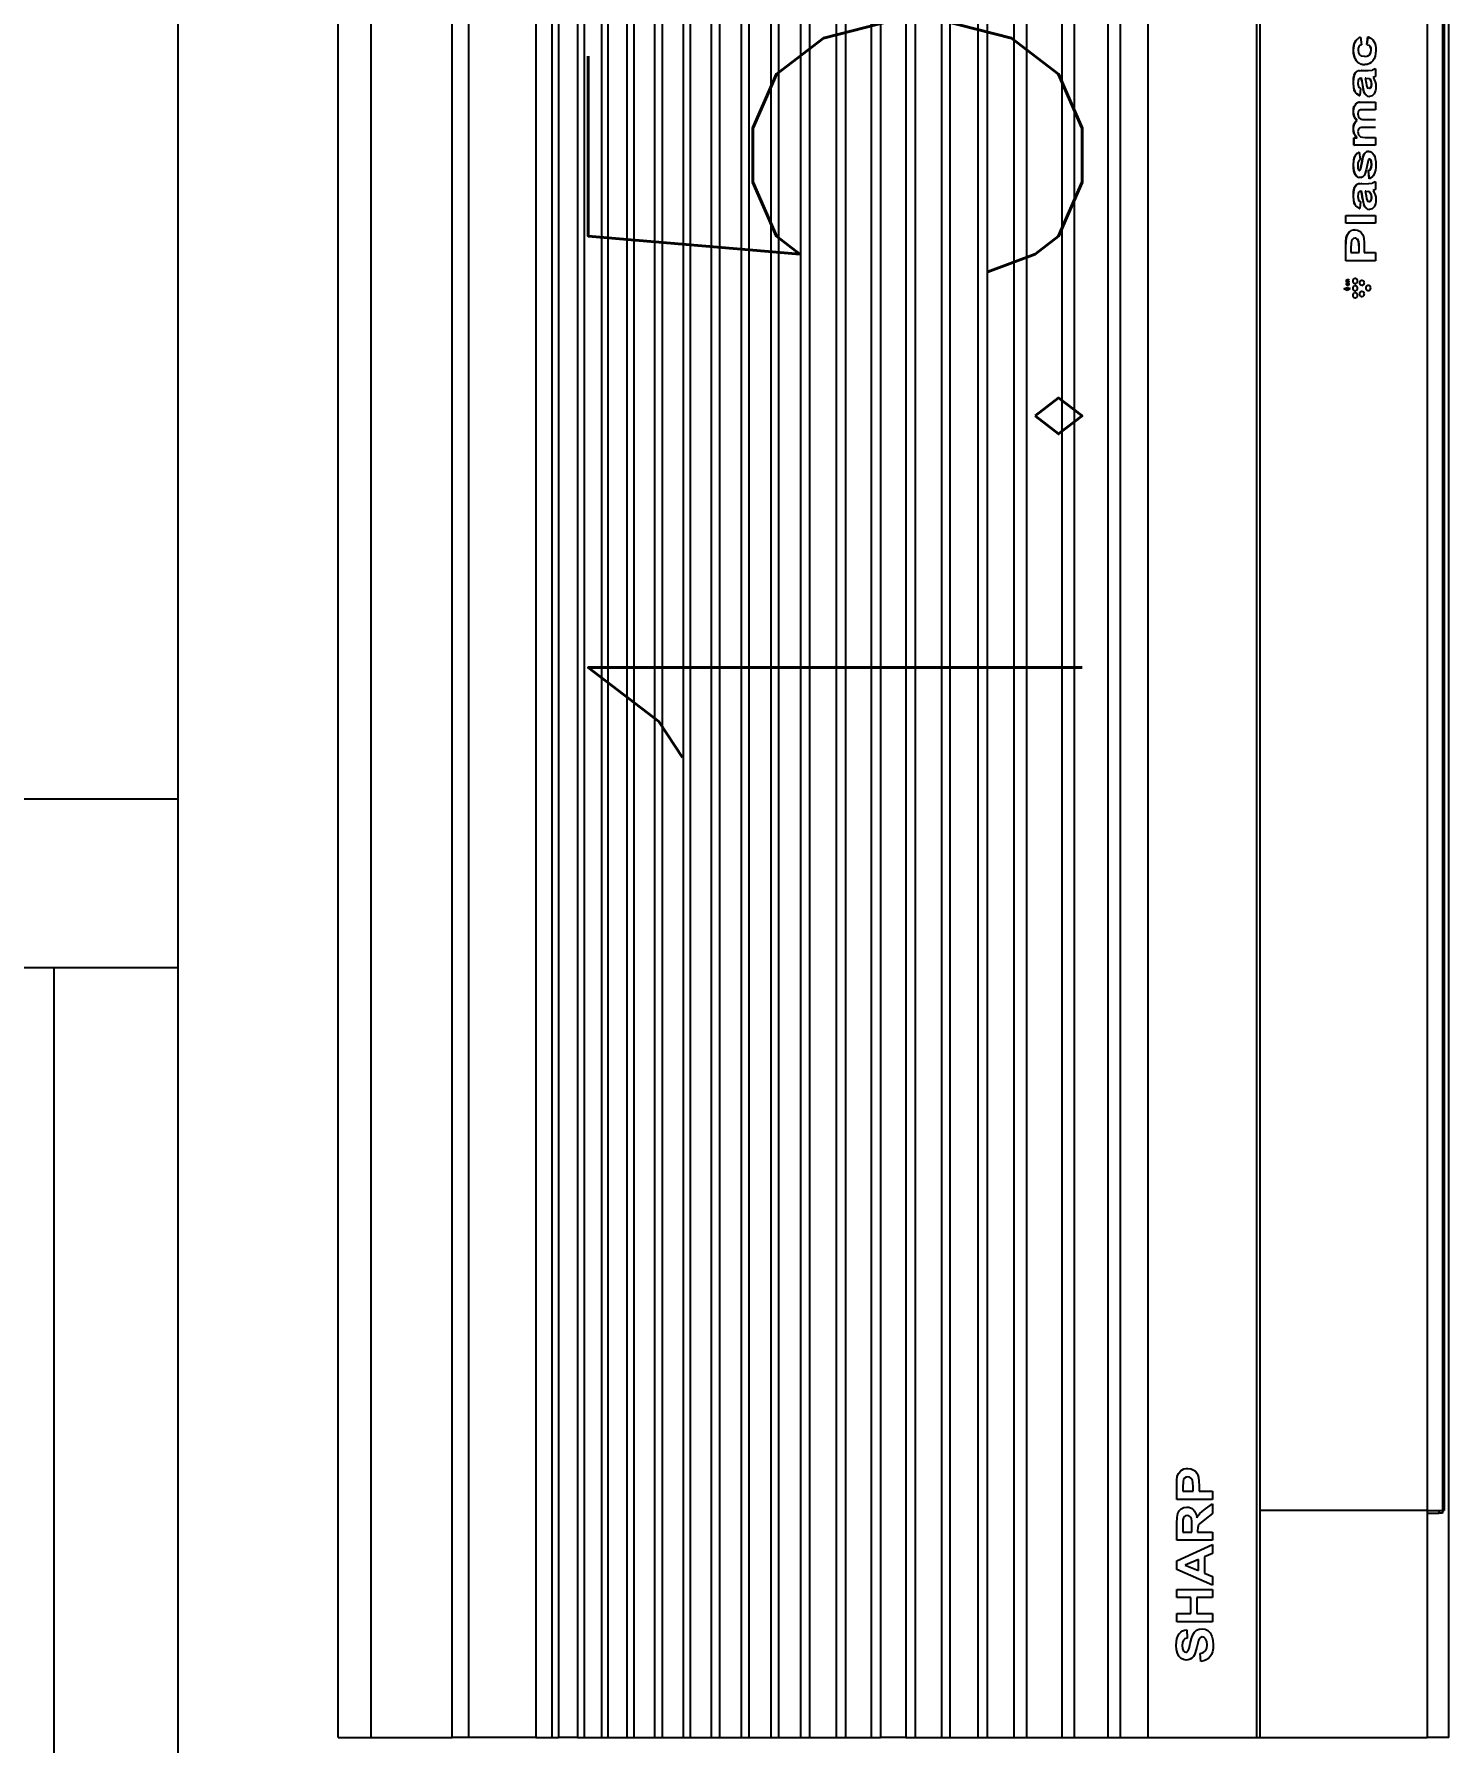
# Model space of a CAD drawing. Header units: inches. Extents: x -86408137 to 595769, y 1041006 to 3160331.
# Drawn here: x 398245 to 399501, y 1095306 to 1096823 of the extents above; entities that cross this region are included whole.
import ezdxf

# ---------------------------------------------------------------- set-up
doc = ezdxf.new("R2010")
doc.units = ezdxf.units.IN
doc.header["$MEASUREMENT"] = 0
for name, color, linetype in [('Edges', 7, 'Continuous'), ('partition', 8, 'Continuous'), ('WALL', 1, 'Continuous')]:
    doc.layers.add(name, color=color, linetype=linetype)
doc.styles.add('LAILA', font='romans.shx', dxfattribs={"width": 0.85, "height": 350})

# ---------------------------------------------------------------- blocks, each defined once
blk = doc.blocks.new('air con')
at = {"layer": 'Edges'}
for p, q in [((71.402, 41.898), (152.402, 41.898)), ((71.402, 41.898), (71.402, 41.095)), ((71.402, 41.095), (152.402, 41.095)), ((71.402, 41.095), (71.402, 39.122)), ((71.402, 39.122), (152.402, 39.122)), ((71.402, 38.724), (71.402, 39.122)), ((152.402, 38.724), (71.402, 38.724)), ((71.402, 37.092), (71.402, 38.724)), ((71.402, 37.092), (71.402, 36.701)), ((152.402, 37.092), (71.402, 37.092)), ((152.402, 36.701), (71.402, 36.701)), ((71.402, 36.701), (71.402, 36.542)), ((152.402, 36.542), (71.402, 36.542)), ((71.402, 36.078), (71.402, 36.542)), ((152.402, 36.078), (71.402, 36.078)), ((71.402, 36.078), (71.402, 35.914)), ((152.402, 35.914), (71.402, 35.914)), ((71.402, 35.914), (71.402, 35.493)), ((71.402, 35.493), (71.402, 35.34)), ((152.402, 35.493), (71.402, 35.493)), ((152.402, 35.34), (71.402, 35.34)), ((71.402, 35.34), (71.402, 34.877)), ((152.402, 34.877), (71.402, 34.877)), ((71.402, 34.877), (71.402, 34.709)), ((152.402, 34.709), (71.402, 34.709)), ((71.402, 34.709), (71.402, 34.207)), ((152.402, 34.207), (71.402, 34.207)), ((71.402, 34.207), (71.402, 34.022)), ((71.402, 34.022), (71.402, 33.51)), ((152.402, 34.022), (71.402, 34.022)), ((152.402, 33.51), (71.402, 33.51)), ((71.402, 33.51), (71.402, 33.335)), ((152.402, 33.335), (71.402, 33.335)), ((71.402, 33.335), (71.402, 32.826)), ((152.402, 32.826), (71.402, 32.826)), ((71.402, 32.826), (71.402, 32.625)), ((152.402, 32.625), (71.402, 32.625)), ((71.402, 32.625), (71.402, 32.098)), ((152.402, 32.098), (71.402, 32.098)), ((71.402, 32.098), (71.402, 31.911)), ((152.402, 31.911), (71.402, 31.911)), ((71.402, 31.911), (71.402, 31.378)), ((152.402, 31.378), (71.402, 31.378)), ((71.402, 31.378), (71.402, 31.189)), ((152.402, 31.189), (71.402, 31.189)), ((71.402, 31.189), (71.402, 30.654)), ((152.402, 30.654), (71.402, 30.654)), ((71.402, 30.654), (71.402, 30.439)), ((152.402, 30.439), (71.402, 30.439)), ((71.402, 30.439), (71.402, 29.791)), ((152.402, 29.791), (71.402, 29.791)), ((71.402, 29.791), (71.402, 29.562)), ((71.402, 29.562), (71.402, 28.935)), ((152.402, 29.562), (71.402, 29.562)), ((152.402, 28.935), (71.402, 28.935)), ((71.402, 28.935), (71.402, 28.714)), ((152.402, 28.714), (71.402, 28.714)), ((71.402, 28.092), (71.402, 28.714)), ((152.402, 28.092), (71.402, 28.092)), ((71.402, 28.092), (71.402, 27.871)), ((71.402, 27.871), (71.402, 27.226)), ((152.402, 27.871), (71.402, 27.871)), ((152.402, 27.226), (71.402, 27.226)), ((71.402, 27.226), (71.402, 27.024)), ((71.402, 27.024), (71.402, 26.349)), ((152.402, 27.024), (71.402, 27.024)), ((152.402, 26.349), (71.402, 26.349)), ((71.402, 26.349), (71.402, 26.117)), ((152.402, 26.117), (71.402, 26.117)), ((71.402, 26.117), (71.402, 25.469)), ((152.402, 25.469), (71.402, 25.469)), ((71.402, 25.469), (71.402, 25.162)), ((152.402, 25.162), (71.402, 25.162)), ((71.402, 25.162), (71.402, 24.304)), ((152.402, 24.304), (71.402, 24.304)), ((71.402, 24.304), (71.402, 24.002)), ((152.402, 24.002), (71.402, 24.002)), ((71.402, 24.002), (71.402, 23.184)), ((71.402, 23.184), (71.402, 22.883)), ((152.402, 23.184), (71.402, 23.184)), ((152.402, 22.883), (71.402, 22.883)), ((71.402, 22.883), (71.402, 22.213)), ((152.402, 22.213), (71.402, 22.213)), ((71.402, 22.213), (71.402, 19.568)), ((73.283, 21.282), (73.294, 21.346)), ((73.289, 21.232), (73.283, 21.282)), ((73.306, 21.186), (73.289, 21.232)), ((73.294, 21.346), (73.326, 21.406)), ((73.334, 21.144), (73.306, 21.186)), ((73.326, 21.406), (73.378, 21.457)), ((73.378, 21.457), (73.448, 21.494)), ((73.448, 21.494), (73.537, 21.517)), ((73.481, 21.324), (73.473, 21.293)), ((73.473, 21.293), (73.48, 21.265)), ((73.48, 21.265), (73.502, 21.241)), ((73.504, 21.347), (73.481, 21.324)), ((73.502, 21.241), (73.567, 21.212)), ((73.563, 21.371), (73.504, 21.347)), ((73.537, 21.517), (73.642, 21.525)), ((73.64, 21.379), (73.563, 21.371)), ((73.567, 21.212), (73.685, 21.182)), ((73.713, 21.372), (73.64, 21.379)), ((73.642, 21.525), (73.729, 21.52)), ((73.766, 21.35), (73.713, 21.372)), ((73.729, 21.52), (73.804, 21.507)), ((73.8, 21.311), (73.766, 21.35)), ((73.82, 21.253), (73.8, 21.311)), ((73.804, 21.507), (73.868, 21.484)), ((74.019, 21.261), (73.82, 21.253)), ((73.868, 21.484), (73.921, 21.453)), ((73.921, 21.453), (73.962, 21.414)), ((73.962, 21.414), (73.992, 21.369)), ((73.992, 21.369), (74.011, 21.318)), ((74.011, 21.318), (74.019, 21.261)), ((74.215, 20.639), (74.215, 21.51)), ((74.215, 21.51), (74.413, 21.51)), ((74.413, 21.51), (74.413, 21.167)), ((74.802, 21.167), (74.802, 21.51)), ((74.802, 21.51), (75.001, 21.51)), ((75.001, 21.51), (75.001, 20.639)), ((75.106, 20.639), (75.489, 21.51)), ((75.592, 21.306), (75.459, 20.983)), ((75.489, 21.51), (75.699, 21.51)), ((75.727, 20.983), (75.592, 21.306)), ((75.699, 21.51), (76.093, 20.639)), ((76.199, 20.639), (76.199, 21.51)), ((76.199, 21.51), (76.616, 21.51)), ((76.552, 21.362), (76.397, 21.362)), ((76.397, 21.362), (76.397, 21.141)), ((76.697, 21.359), (76.552, 21.362)), ((76.616, 21.51), (76.752, 21.504)), ((76.74, 21.347), (76.697, 21.359)), ((76.772, 21.325), (76.74, 21.347)), ((76.752, 21.504), (76.845, 21.486)), ((76.754, 21.167), (76.778, 21.189)), ((76.791, 21.294), (76.772, 21.325)), ((76.778, 21.189), (76.793, 21.218)), ((76.798, 21.254), (76.791, 21.294)), ((76.793, 21.218), (76.798, 21.254)), ((76.845, 21.486), (76.91, 21.454)), ((76.91, 21.454), (76.96, 21.403)), ((76.96, 21.403), (76.992, 21.338)), ((76.999, 21.219), (76.986, 21.176)), ((76.992, 21.338), (77.003, 21.266)), ((77.003, 21.266), (76.999, 21.219)), ((77.19, 20.639), (77.19, 21.51)), ((77.19, 21.51), (77.508, 21.51)), ((77.388, 21.362), (77.388, 21.115)), ((77.484, 21.362), (77.388, 21.362)), ((77.627, 21.356), (77.484, 21.362)), ((77.508, 21.51), (77.658, 21.506)), ((77.671, 21.343), (77.627, 21.356)), ((77.658, 21.506), (77.744, 21.497)), ((77.707, 21.318), (77.671, 21.343)), ((77.731, 21.283), (77.707, 21.318)), ((77.716, 21.172), (77.733, 21.203)), ((77.738, 21.239), (77.731, 21.283)), ((77.733, 21.203), (77.738, 21.239)), ((77.744, 21.497), (77.822, 21.465)), ((77.822, 21.465), (77.886, 21.411)), ((77.886, 21.411), (77.911, 21.376)), ((77.911, 21.376), (77.929, 21.336)), ((77.929, 21.336), (77.939, 21.291)), ((77.943, 21.242), (77.935, 21.168)), ((77.939, 21.291), (77.943, 21.242)), ((73.247, 20.922), (73.441, 20.939)), ((73.262, 20.853), (73.247, 20.922)), ((73.287, 20.793), (73.262, 20.853)), ((73.322, 20.742), (73.287, 20.793)), ((73.374, 21.106), (73.334, 21.144)), ((73.412, 21.082), (73.374, 21.106)), ((73.462, 21.059), (73.412, 21.082)), ((73.441, 20.939), (73.467, 20.864)), ((73.598, 21.02), (73.462, 21.059)), ((73.467, 20.864), (73.511, 20.812)), ((73.511, 20.812), (73.574, 20.782)), ((73.574, 20.782), (73.655, 20.772)), ((73.757, 20.982), (73.598, 21.02)), ((73.655, 20.772), (73.739, 20.781)), ((73.685, 21.182), (73.811, 21.152)), ((73.739, 20.781), (73.8, 20.808)), ((73.8, 20.965), (73.757, 20.982)), ((73.828, 20.944), (73.8, 20.965)), ((73.8, 20.808), (73.836, 20.847)), ((73.811, 21.152), (73.899, 21.12)), ((73.843, 20.92), (73.828, 20.944)), ((73.836, 20.847), (73.848, 20.892)), ((73.848, 20.892), (73.843, 20.92)), ((73.899, 21.12), (73.961, 21.081)), ((73.961, 21.081), (74.008, 21.031)), ((74.035, 20.82), (74, 20.752)), ((74.008, 21.031), (74.037, 20.968)), ((74.047, 20.892), (74.035, 20.82)), ((74.037, 20.968), (74.047, 20.892)), ((74.413, 21.167), (74.802, 21.167)), ((74.802, 21.02), (74.413, 21.02)), ((74.413, 21.02), (74.413, 20.639)), ((74.802, 20.639), (74.802, 21.02)), ((75.398, 20.837), (75.317, 20.639)), ((75.791, 20.837), (75.398, 20.837)), ((75.459, 20.983), (75.727, 20.983)), ((75.877, 20.639), (75.791, 20.837)), ((76.397, 21.141), (76.544, 21.141)), ((76.437, 21.002), (76.397, 21.002)), ((76.397, 21.002), (76.397, 20.639)), ((76.496, 21), (76.437, 21.002)), ((76.537, 20.993), (76.496, 21)), ((76.568, 20.979), (76.537, 20.993)), ((76.544, 21.141), (76.66, 21.144)), ((76.597, 20.956), (76.568, 20.979)), ((76.702, 20.828), (76.597, 20.956)), ((76.66, 21.144), (76.722, 21.152)), ((76.845, 20.639), (76.702, 20.828)), ((76.722, 21.152), (76.754, 21.167)), ((76.804, 21.034), (76.743, 21.023)), ((76.743, 21.023), (76.802, 20.988)), ((76.802, 20.988), (76.849, 20.95)), ((76.856, 21.052), (76.804, 21.034)), ((76.849, 20.95), (76.899, 20.895)), ((76.901, 21.075), (76.856, 21.052)), ((76.899, 20.895), (76.962, 20.809)), ((76.938, 21.104), (76.901, 21.075)), ((76.966, 21.138), (76.938, 21.104)), ((76.962, 20.809), (77.082, 20.639)), ((76.986, 21.176), (76.966, 21.138)), ((77.388, 21.115), (77.497, 21.115)), ((77.518, 20.967), (77.388, 20.967)), ((77.388, 20.967), (77.388, 20.639)), ((77.497, 21.115), (77.595, 21.119)), ((77.637, 20.97), (77.518, 20.967)), ((77.595, 21.119), (77.654, 21.129)), ((77.724, 20.98), (77.637, 20.97)), ((77.654, 21.129), (77.689, 21.146)), ((77.689, 21.146), (77.716, 21.172)), ((77.776, 20.995), (77.724, 20.98)), ((77.827, 21.021), (77.776, 20.995)), ((77.873, 21.058), (77.827, 21.021)), ((77.91, 21.107), (77.873, 21.058)), ((77.935, 21.168), (77.91, 21.107)), ((73.367, 20.7), (73.322, 20.742)), ((73.422, 20.666), (73.367, 20.7)), ((73.488, 20.642), (73.422, 20.666)), ((73.565, 20.628), (73.488, 20.642)), ((73.653, 20.623), (73.565, 20.628)), ((73.771, 20.631), (73.653, 20.623)), ((73.867, 20.655), (73.771, 20.631)), ((73.943, 20.695), (73.867, 20.655)), ((74, 20.752), (73.943, 20.695)), ((74.413, 20.639), (74.215, 20.639)), ((75.001, 20.639), (74.802, 20.639)), ((75.317, 20.639), (75.106, 20.639)), ((76.093, 20.639), (75.877, 20.639)), ((76.397, 20.639), (76.199, 20.639)), ((77.082, 20.639), (76.845, 20.639)), ((77.388, 20.639), (77.19, 20.639)), ((152.402, 19.568), (71.402, 19.568)), ((71.402, 19.568), (71.402, 19.493)), ((152.402, 19.493), (71.402, 19.493)), ((71.402, 19.493), (71.402, 15.42)), ((76.921, 15.42), (76.921, 19.493)), ((76.921, 18.47), (76.921, 18.812)), ((76.921, 18.133), (76.921, 18.47)), ((76.921, 17.803), (76.921, 18.133)), ((76.921, 17.48), (76.921, 17.803)), ((76.921, 17.163), (76.921, 17.48)), ((76.921, 16.853), (76.921, 17.163)), ((106.392, 17.174), (106.394, 17.184)), ((106.395, 17.161), (106.392, 17.174)), ((106.394, 17.184), (106.395, 17.187)), ((106.395, 17.187), (106.401, 17.199)), ((106.401, 17.149), (106.395, 17.161)), ((106.401, 17.199), (106.412, 17.209)), ((106.412, 17.139), (106.401, 17.149)), ((106.412, 17.209), (106.427, 17.217)), ((106.427, 17.131), (106.412, 17.139)), ((106.427, 17.217), (106.443, 17.222)), ((106.443, 17.126), (106.427, 17.131)), ((106.427, 17.021), (106.434, 17.033)), ((106.434, 17.033), (106.445, 17.044)), ((106.443, 17.222), (106.461, 17.224)), ((106.461, 17.124), (106.443, 17.126)), ((106.445, 17.044), (106.459, 17.051)), ((106.459, 17.051), (106.475, 17.056)), ((106.461, 17.224), (106.479, 17.222)), ((106.479, 17.126), (106.461, 17.124)), ((106.475, 17.056), (106.493, 17.058)), ((106.479, 17.222), (106.495, 17.217)), ((106.495, 17.131), (106.479, 17.126)), ((106.493, 17.058), (106.511, 17.056)), ((106.495, 17.217), (106.51, 17.209)), ((106.51, 17.139), (106.495, 17.131)), ((106.51, 17.209), (106.521, 17.199)), ((106.521, 17.149), (106.51, 17.139)), ((106.511, 17.056), (106.528, 17.051)), ((106.521, 17.199), (106.527, 17.187)), ((106.527, 17.161), (106.521, 17.149)), ((106.527, 17.187), (106.528, 17.184)), ((106.53, 17.174), (106.527, 17.161)), ((106.528, 17.184), (106.53, 17.174)), ((106.528, 17.051), (106.542, 17.044)), ((106.542, 17.044), (106.553, 17.033)), ((106.553, 17.033), (106.56, 17.021)), ((106.563, 17.174), (106.565, 17.184)), ((106.566, 17.161), (106.563, 17.174)), ((106.565, 17.184), (106.566, 17.187)), ((106.566, 17.187), (106.572, 17.199)), ((106.572, 17.149), (106.566, 17.161)), ((106.572, 17.199), (106.583, 17.209)), ((106.583, 17.139), (106.572, 17.149)), ((106.581, 17.368), (106.616, 17.445)), ((106.626, 17.296), (106.581, 17.368)), ((106.583, 17.209), (106.598, 17.217)), ((106.598, 17.131), (106.583, 17.139)), ((106.598, 17.217), (106.614, 17.222)), ((106.614, 17.126), (106.598, 17.131)), ((106.614, 17.222), (106.632, 17.224)), ((106.632, 17.124), (106.614, 17.126)), ((106.616, 17.445), (106.65, 17.368)), ((106.626, 17.296), (106.616, 17.445)), ((106.65, 17.368), (106.626, 17.296)), ((106.632, 17.224), (106.65, 17.222)), ((106.65, 17.126), (106.632, 17.124)), ((106.65, 17.222), (106.666, 17.217)), ((106.666, 17.131), (106.65, 17.126)), ((106.666, 17.217), (106.681, 17.209)), ((106.681, 17.139), (106.666, 17.131)), ((106.681, 17.209), (106.692, 17.199)), ((106.692, 17.149), (106.681, 17.139)), ((106.692, 17.199), (106.698, 17.187)), ((106.698, 17.161), (106.692, 17.149)), ((106.695, 17.356), (106.696, 17.363)), ((106.696, 17.347), (106.695, 17.356)), ((106.696, 17.363), (106.699, 17.371)), ((106.699, 17.339), (106.696, 17.347)), ((106.697, 17.021), (106.704, 17.033)), ((106.698, 17.187), (106.699, 17.184)), ((106.701, 17.174), (106.698, 17.161)), ((106.699, 17.371), (106.705, 17.377)), ((106.705, 17.333), (106.699, 17.339)), ((106.699, 17.184), (106.701, 17.174)), ((106.704, 17.033), (106.715, 17.044)), ((106.705, 17.377), (106.712, 17.382)), ((106.713, 17.328), (106.705, 17.333)), ((106.712, 17.382), (106.721, 17.384)), ((106.722, 17.326), (106.713, 17.328)), ((106.715, 17.363), (106.714, 17.355)), ((106.714, 17.355), (106.715, 17.347)), ((106.717, 17.366), (106.715, 17.363)), ((106.715, 17.347), (106.717, 17.344)), ((106.715, 17.044), (106.729, 17.051)), ((106.719, 17.368), (106.717, 17.366)), ((106.717, 17.344), (106.719, 17.342)), ((106.725, 17.372), (106.719, 17.368)), ((106.719, 17.342), (106.725, 17.338)), ((106.721, 17.384), (106.731, 17.385)), ((106.731, 17.325), (106.722, 17.326)), ((106.731, 17.373), (106.725, 17.372)), ((106.725, 17.338), (106.731, 17.337)), ((106.729, 17.051), (106.745, 17.056)), ((106.731, 17.385), (106.739, 17.385)), ((106.735, 17.373), (106.731, 17.373)), ((106.731, 17.337), (106.735, 17.338)), ((106.739, 17.325), (106.731, 17.325)), ((106.738, 17.372), (106.735, 17.373)), ((106.735, 17.338), (106.738, 17.338)), ((106.744, 17.368), (106.738, 17.372)), ((106.738, 17.338), (106.744, 17.342)), ((106.739, 17.385), (106.746, 17.383)), ((106.746, 17.327), (106.739, 17.325)), ((106.741, 17.174), (106.742, 17.184)), ((106.743, 17.161), (106.741, 17.174)), ((106.742, 17.184), (106.743, 17.187)), ((106.743, 17.187), (106.75, 17.199)), ((106.75, 17.149), (106.743, 17.161)), ((106.746, 17.366), (106.744, 17.368)), ((106.744, 17.342), (106.746, 17.344)), ((106.745, 17.056), (106.763, 17.058)), ((106.746, 17.383), (106.752, 17.381)), ((106.747, 17.363), (106.746, 17.366)), ((106.746, 17.344), (106.747, 17.347)), ((106.752, 17.33), (106.746, 17.327)), ((106.749, 17.355), (106.747, 17.363)), ((106.747, 17.347), (106.749, 17.355)), ((106.75, 17.199), (106.761, 17.209)), ((106.761, 17.139), (106.75, 17.149)), ((106.752, 17.381), (106.758, 17.377)), ((106.758, 17.333), (106.752, 17.33)), ((106.758, 17.377), (106.762, 17.372)), ((106.762, 17.338), (106.758, 17.333)), ((106.761, 17.209), (106.775, 17.217)), ((106.775, 17.131), (106.761, 17.139)), ((106.762, 17.372), (106.766, 17.367)), ((106.766, 17.343), (106.762, 17.338)), ((106.763, 17.058), (106.781, 17.056)), ((106.766, 17.367), (106.767, 17.361)), ((106.767, 17.349), (106.766, 17.343)), ((106.767, 17.361), (106.768, 17.355)), ((106.768, 17.355), (106.767, 17.349)), ((106.775, 17.217), (106.792, 17.222)), ((106.792, 17.126), (106.775, 17.131)), ((106.781, 17.056), (106.798, 17.051)), ((106.783, 17.326), (106.783, 17.384)), ((106.783, 17.384), (106.8, 17.384)), ((106.802, 17.326), (106.783, 17.326)), ((106.792, 17.222), (106.809, 17.224)), ((106.809, 17.124), (106.792, 17.126)), ((106.798, 17.051), (106.812, 17.044)), ((106.8, 17.384), (106.8, 17.376)), ((106.8, 17.376), (106.805, 17.38)), ((106.803, 17.366), (106.802, 17.361)), ((106.802, 17.361), (106.802, 17.352)), ((106.802, 17.352), (106.802, 17.326)), ((106.805, 17.369), (106.803, 17.366)), ((106.805, 17.38), (106.811, 17.383)), ((106.808, 17.371), (106.805, 17.369)), ((106.813, 17.373), (106.808, 17.371)), ((106.809, 17.224), (106.827, 17.222)), ((106.827, 17.126), (106.809, 17.124)), ((106.811, 17.383), (106.817, 17.385)), ((106.812, 17.044), (106.823, 17.033)), ((106.817, 17.374), (106.813, 17.373)), ((106.817, 17.385), (106.824, 17.385)), ((106.821, 17.373), (106.817, 17.374)), ((106.824, 17.372), (106.821, 17.373)), ((106.823, 17.033), (106.83, 17.021)), ((106.824, 17.385), (106.83, 17.385)), ((106.826, 17.37), (106.824, 17.372)), ((106.828, 17.368), (106.826, 17.37)), ((106.827, 17.222), (106.844, 17.217)), ((106.844, 17.131), (106.827, 17.126)), ((106.829, 17.363), (106.828, 17.368)), ((106.829, 17.356), (106.829, 17.363)), ((106.829, 17.326), (106.829, 17.356)), ((106.848, 17.326), (106.829, 17.326)), ((106.83, 17.385), (106.835, 17.384)), ((106.835, 17.384), (106.84, 17.381)), ((106.84, 17.381), (106.843, 17.379)), ((106.843, 17.379), (106.845, 17.376)), ((106.844, 17.217), (106.858, 17.209)), ((106.858, 17.139), (106.844, 17.131)), ((106.845, 17.376), (106.847, 17.372)), ((106.847, 17.372), (106.848, 17.362)), ((106.848, 17.362), (106.848, 17.326)), ((106.858, 17.209), (106.869, 17.199)), ((106.869, 17.149), (106.858, 17.139)), ((106.869, 17.199), (106.876, 17.187)), ((106.876, 17.161), (106.869, 17.149)), ((106.876, 17.187), (106.876, 17.184)), ((106.876, 17.184), (106.878, 17.174)), ((106.878, 17.174), (106.876, 17.161)), ((107.302, 17.402), (107.621, 17.402)), ((107.302, 17.402), (107.302, 17.396)), ((107.302, 17.396), (107.621, 17.396)), ((107.302, 16.682), (107.302, 17.396)), ((107.597, 17.275), (107.501, 17.275)), ((107.501, 17.275), (107.501, 17.079)), ((107.501, 17.079), (107.609, 17.079)), ((107.501, 17.079), (107.501, 17.072)), ((107.501, 17.072), (107.609, 17.072)), ((107.739, 17.27), (107.597, 17.275)), ((107.609, 17.079), (107.707, 17.082)), ((107.609, 17.072), (107.707, 17.075)), ((107.621, 17.402), (107.77, 17.4)), ((107.621, 17.396), (107.77, 17.393)), ((107.707, 17.082), (107.766, 17.09)), ((107.707, 17.075), (107.766, 17.083)), ((107.707, 17.082), (107.707, 17.075)), ((107.784, 17.259), (107.739, 17.27)), ((107.766, 17.09), (107.802, 17.105)), ((107.766, 17.083), (107.802, 17.098)), ((107.766, 17.09), (107.766, 17.083)), ((107.77, 17.4), (107.857, 17.392)), ((107.77, 17.393), (107.857, 17.385)), ((107.819, 17.238), (107.784, 17.259)), ((107.802, 17.105), (107.828, 17.125)), ((107.802, 17.098), (107.828, 17.119)), ((107.802, 17.105), (107.802, 17.098)), ((107.843, 17.21), (107.819, 17.238)), ((107.838, 17.14), (107.828, 17.125)), ((107.828, 17.125), (107.828, 17.119)), ((107.838, 17.14), (107.845, 17.144)), ((107.85, 17.177), (107.843, 17.21)), ((107.844, 17.15), (107.847, 17.162)), ((107.844, 17.15), (107.845, 17.144)), ((107.847, 17.162), (107.85, 17.177)), ((107.857, 17.392), (107.934, 17.366)), ((107.857, 17.385), (107.934, 17.359)), ((107.934, 17.366), (107.998, 17.322)), ((107.934, 17.359), (107.998, 17.315)), ((108.022, 17.065), (107.985, 17.025)), ((107.998, 17.322), (108.023, 17.293)), ((107.998, 17.322), (107.998, 17.315)), ((107.998, 17.315), (108.023, 17.286)), ((108.047, 17.115), (108.022, 17.065)), ((108.023, 17.293), (108.023, 17.286)), ((108.023, 17.286), (108.041, 17.26)), ((108.041, 17.26), (108.041, 17.253)), ((108.041, 17.253), (108.052, 17.223)), ((108.055, 17.176), (108.047, 17.115)), ((108.052, 17.223), (108.052, 17.217)), ((108.052, 17.217), (108.055, 17.183)), ((108.055, 17.18), (108.055, 17.183)), ((108.055, 17.176), (108.055, 17.183)), ((108.055, 17.18), (108.055, 17.176)), ((108.217, 17.402), (108.405, 17.402)), ((108.217, 17.402), (108.217, 17.396)), ((108.217, 17.396), (108.405, 17.396)), ((108.217, 16.682), (108.217, 17.396)), ((108.405, 17.402), (108.405, 17.396)), ((108.405, 17.396), (108.405, 16.682)), ((108.568, 17.07), (108.602, 17.127)), ((108.568, 17.07), (108.568, 17.063)), ((108.739, 17.041), (108.568, 17.063)), ((108.602, 17.127), (108.608, 17.136)), ((108.602, 17.127), (108.608, 17.129)), ((108.635, 17.161), (108.608, 17.136)), ((108.608, 17.129), (108.635, 17.154)), ((108.608, 17.136), (108.608, 17.129)), ((108.668, 17.181), (108.635, 17.161)), ((108.635, 17.154), (108.668, 17.175)), ((108.635, 17.161), (108.635, 17.154)), ((108.668, 17.181), (108.707, 17.197)), ((108.668, 17.175), (108.707, 17.19)), ((108.668, 17.181), (108.668, 17.175)), ((108.707, 17.197), (108.755, 17.208)), ((108.707, 17.19), (108.755, 17.202)), ((108.707, 17.197), (108.707, 17.19)), ((108.76, 17.072), (108.739, 17.041)), ((108.755, 17.208), (108.877, 17.217)), ((108.755, 17.202), (108.877, 17.211)), ((108.755, 17.208), (108.755, 17.202)), ((108.785, 17.091), (108.76, 17.072)), ((108.819, 17.102), (108.785, 17.091)), ((108.864, 17.106), (108.819, 17.102)), ((108.926, 17.102), (108.864, 17.106)), ((108.877, 17.217), (108.987, 17.212)), ((108.877, 17.211), (108.987, 17.205)), ((108.965, 17.089), (108.926, 17.102)), ((108.985, 17.067), (108.965, 17.089)), ((108.992, 17.033), (108.985, 17.067)), ((108.987, 17.212), (109.065, 17.196)), ((108.987, 17.205), (109.065, 17.189)), ((108.992, 17.026), (108.992, 17.033)), ((109.065, 17.196), (109.065, 17.189)), ((109.065, 17.196), (109.117, 17.171)), ((109.065, 17.189), (109.117, 17.164)), ((109.117, 17.171), (109.117, 17.164)), ((109.117, 17.171), (109.152, 17.141)), ((109.117, 17.164), (109.152, 17.134)), ((109.152, 17.141), (109.152, 17.134)), ((109.157, 17.127), (109.152, 17.141)), ((109.152, 17.134), (109.157, 17.127)), ((109.17, 17.093), (109.157, 17.127)), ((109.17, 17.087), (109.17, 17.093)), ((109.173, 17.063), (109.17, 17.087)), ((109.173, 17.063), (109.176, 17.03)), ((109.322, 17.059), (109.323, 17.066)), ((109.322, 17.052), (109.322, 17.059)), ((109.328, 17.017), (109.322, 17.052)), ((109.323, 17.066), (109.327, 17.084)), ((109.327, 17.091), (109.341, 17.114)), ((109.327, 17.091), (109.327, 17.084)), ((109.363, 17.147), (109.341, 17.121)), ((109.341, 17.114), (109.363, 17.141)), ((109.341, 17.121), (109.341, 17.114)), ((109.395, 17.172), (109.363, 17.147)), ((109.363, 17.141), (109.395, 17.165)), ((109.363, 17.147), (109.363, 17.141)), ((109.395, 17.172), (109.437, 17.192)), ((109.395, 17.165), (109.437, 17.185)), ((109.395, 17.172), (109.395, 17.165)), ((109.437, 17.192), (109.489, 17.206)), ((109.437, 17.185), (109.489, 17.199)), ((109.437, 17.192), (109.437, 17.185)), ((109.489, 17.206), (109.55, 17.215)), ((109.489, 17.199), (109.55, 17.208)), ((109.489, 17.206), (109.489, 17.199)), ((109.499, 17.073), (109.497, 17.069)), ((109.497, 17.069), (109.501, 17.066)), ((109.503, 17.085), (109.499, 17.073)), ((109.501, 17.066), (109.499, 17.073)), ((109.501, 17.066), (109.502, 17.063)), ((109.502, 17.063), (109.502, 17.056)), ((109.516, 17.051), (109.502, 17.063)), ((109.502, 17.056), (109.516, 17.045)), ((109.519, 17.097), (109.503, 17.085)), ((109.516, 17.051), (109.516, 17.045)), ((109.573, 17.035), (109.516, 17.051)), ((109.516, 17.045), (109.573, 17.028)), ((109.562, 17.108), (109.519, 17.097)), ((109.55, 17.215), (109.622, 17.217)), ((109.55, 17.215), (109.55, 17.208)), ((109.55, 17.208), (109.622, 17.211)), ((109.625, 17.112), (109.562, 17.108)), ((109.573, 17.035), (109.692, 17.013)), ((109.622, 17.217), (109.749, 17.209)), ((109.622, 17.211), (109.749, 17.202)), ((109.678, 17.108), (109.625, 17.112)), ((109.716, 17.096), (109.678, 17.108)), ((109.743, 17.077), (109.716, 17.096)), ((109.76, 17.05), (109.743, 17.077)), ((109.749, 17.209), (109.799, 17.198)), ((109.749, 17.202), (109.799, 17.191)), ((109.937, 17.074), (109.76, 17.05)), ((109.799, 17.198), (109.839, 17.183)), ((109.799, 17.198), (109.799, 17.191)), ((109.799, 17.191), (109.839, 17.176)), ((109.839, 17.183), (109.839, 17.176)), ((109.872, 17.163), (109.839, 17.183)), ((109.839, 17.176), (109.872, 17.157)), ((109.872, 17.163), (109.872, 17.157)), ((109.872, 17.163), (109.899, 17.14)), ((109.872, 17.157), (109.899, 17.133)), ((109.899, 17.14), (109.899, 17.133)), ((109.907, 17.128), (109.899, 17.14)), ((109.899, 17.133), (109.907, 17.128)), ((109.937, 17.081), (109.907, 17.128)), ((109.937, 17.081), (109.937, 17.074)), ((110.112, 17.206), (110.286, 17.206)), ((110.112, 17.206), (110.112, 17.199)), ((110.112, 17.199), (110.286, 17.199)), ((110.112, 16.682), (110.112, 17.199)), ((110.286, 17.206), (110.286, 17.199)), ((110.286, 17.199), (110.286, 17.135)), ((110.286, 17.128), (110.335, 17.164)), ((110.286, 17.135), (110.296, 17.142)), ((110.286, 17.135), (110.286, 17.128)), ((110.335, 17.171), (110.296, 17.142)), ((110.316, 17.04), (110.305, 16.997)), ((110.336, 17.068), (110.316, 17.04)), ((110.388, 17.197), (110.335, 17.171)), ((110.335, 17.164), (110.388, 17.19)), ((110.335, 17.171), (110.335, 17.164)), ((110.366, 17.089), (110.336, 17.068)), ((110.403, 17.102), (110.366, 17.089)), ((110.388, 17.197), (110.446, 17.212)), ((110.388, 17.19), (110.446, 17.205)), ((110.388, 17.197), (110.388, 17.19)), ((110.444, 17.106), (110.403, 17.102)), ((110.477, 17.103), (110.444, 17.106)), ((110.446, 17.212), (110.508, 17.217)), ((110.446, 17.212), (110.446, 17.205)), ((110.446, 17.205), (110.508, 17.211)), ((110.502, 17.095), (110.477, 17.103)), ((110.52, 17.082), (110.502, 17.095)), ((110.508, 17.217), (110.572, 17.212)), ((110.508, 17.217), (110.508, 17.211)), ((110.508, 17.211), (110.572, 17.205)), ((110.533, 17.063), (110.52, 17.082)), ((110.54, 17.027), (110.533, 17.063)), ((110.572, 17.212), (110.627, 17.197)), ((110.572, 17.212), (110.572, 17.205)), ((110.572, 17.205), (110.627, 17.19)), ((110.627, 17.197), (110.627, 17.19)), ((110.673, 17.171), (110.627, 17.197)), ((110.627, 17.19), (110.673, 17.164)), ((110.673, 17.171), (110.673, 17.164)), ((110.673, 17.171), (110.709, 17.135)), ((110.673, 17.164), (110.709, 17.128)), ((110.709, 17.128), (110.758, 17.164)), ((110.709, 17.135), (110.719, 17.143)), ((110.709, 17.135), (110.709, 17.128)), ((110.758, 17.171), (110.719, 17.143)), ((110.747, 17.037), (110.735, 16.993)), ((110.767, 17.067), (110.747, 17.037)), ((110.758, 17.171), (110.811, 17.197)), ((110.758, 17.164), (110.811, 17.19)), ((110.758, 17.171), (110.758, 17.164)), ((110.797, 17.088), (110.767, 17.067)), ((110.833, 17.101), (110.797, 17.088)), ((110.811, 17.197), (110.867, 17.212)), ((110.811, 17.19), (110.867, 17.205)), ((110.811, 17.197), (110.811, 17.19)), ((110.872, 17.106), (110.833, 17.101)), ((110.867, 17.212), (110.927, 17.217)), ((110.867, 17.212), (110.867, 17.205)), ((110.867, 17.205), (110.927, 17.211)), ((110.919, 17.099), (110.872, 17.106)), ((110.952, 17.077), (110.919, 17.099)), ((110.927, 17.217), (110.999, 17.212)), ((110.927, 17.217), (110.927, 17.211)), ((110.927, 17.211), (110.999, 17.205)), ((110.967, 17.041), (110.952, 17.077)), ((110.971, 16.977), (110.967, 17.041)), ((110.999, 17.212), (111.059, 17.194)), ((110.999, 17.212), (110.999, 17.205)), ((110.999, 17.205), (111.059, 17.187)), ((111.059, 17.194), (111.059, 17.187)), ((111.059, 17.187), (111.107, 17.159)), ((111.107, 17.166), (111.077, 17.184)), ((111.107, 17.166), (111.107, 17.159)), ((111.107, 17.166), (111.141, 17.126)), ((111.107, 17.159), (111.141, 17.119)), ((111.141, 17.126), (111.141, 17.119)), ((111.155, 17.083), (111.141, 17.119)), ((111.155, 17.083), (111.155, 17.076)), ((111.156, 17.069), (111.155, 17.076)), ((111.156, 17.069), (111.16, 17.019)), ((111.357, 17.136), (111.318, 17.07)), ((111.318, 17.07), (111.357, 17.129)), ((111.318, 17.07), (111.318, 17.063)), ((111.489, 17.041), (111.318, 17.063)), ((111.384, 17.161), (111.357, 17.136)), ((111.357, 17.129), (111.384, 17.154)), ((111.357, 17.136), (111.357, 17.129)), ((111.417, 17.181), (111.384, 17.161)), ((111.384, 17.154), (111.417, 17.175)), ((111.384, 17.161), (111.384, 17.154)), ((111.417, 17.181), (111.456, 17.197)), ((111.417, 17.175), (111.456, 17.19)), ((111.417, 17.181), (111.417, 17.175)), ((111.456, 17.197), (111.504, 17.208)), ((111.456, 17.19), (111.504, 17.202)), ((111.456, 17.197), (111.456, 17.19)), ((111.509, 17.072), (111.489, 17.041)), ((111.504, 17.208), (111.626, 17.217)), ((111.504, 17.202), (111.626, 17.211)), ((111.504, 17.208), (111.504, 17.202)), ((111.534, 17.091), (111.509, 17.072)), ((111.568, 17.102), (111.534, 17.091)), ((111.613, 17.106), (111.568, 17.102)), ((111.675, 17.102), (111.613, 17.106)), ((111.626, 17.217), (111.736, 17.212)), ((111.626, 17.211), (111.736, 17.205)), ((111.714, 17.089), (111.675, 17.102)), ((111.734, 17.067), (111.714, 17.089)), ((111.741, 17.033), (111.734, 17.067)), ((111.736, 17.212), (111.814, 17.196)), ((111.736, 17.205), (111.814, 17.189)), ((111.741, 17.026), (111.741, 17.033)), ((111.814, 17.196), (111.814, 17.189)), ((111.814, 17.196), (111.866, 17.171)), ((111.814, 17.189), (111.866, 17.164)), ((111.866, 17.171), (111.866, 17.164)), ((111.866, 17.171), (111.901, 17.141)), ((111.866, 17.164), (111.901, 17.134)), ((111.901, 17.141), (111.901, 17.134)), ((111.905, 17.131), (111.901, 17.141)), ((111.901, 17.134), (111.905, 17.131)), ((111.92, 17.093), (111.905, 17.131)), ((111.92, 17.087), (111.92, 17.093)), ((111.921, 17.071), (111.92, 17.087)), ((111.921, 17.071), (111.925, 17.028)), ((112.09, 17.051), (112.079, 17.017)), ((112.09, 17.051), (112.093, 17.054)), ((112.093, 17.06), (112.097, 17.067)), ((112.093, 17.06), (112.093, 17.054)), ((112.097, 17.067), (112.102, 17.073)), ((112.102, 17.073), (112.123, 17.1)), ((112.163, 17.146), (112.123, 17.107)), ((112.123, 17.1), (112.163, 17.139)), ((112.123, 17.107), (112.123, 17.1)), ((112.214, 17.177), (112.163, 17.146)), ((112.163, 17.139), (112.214, 17.17)), ((112.163, 17.146), (112.163, 17.139)), ((112.214, 17.177), (112.273, 17.2)), ((112.214, 17.17), (112.273, 17.193)), ((112.214, 17.177), (112.214, 17.17)), ((112.273, 17.2), (112.34, 17.213)), ((112.273, 17.193), (112.34, 17.206)), ((112.273, 17.2), (112.273, 17.193)), ((112.287, 17.047), (112.274, 17.02)), ((112.306, 17.068), (112.287, 17.047)), ((112.355, 17.094), (112.306, 17.068)), ((112.34, 17.213), (112.415, 17.217)), ((112.34, 17.213), (112.34, 17.206)), ((112.34, 17.206), (112.415, 17.211)), ((112.418, 17.103), (112.355, 17.094)), ((112.415, 17.217), (112.477, 17.215)), ((112.415, 17.217), (112.415, 17.211)), ((112.415, 17.211), (112.477, 17.208)), ((112.466, 17.098), (112.418, 17.103)), ((112.504, 17.082), (112.466, 17.098)), ((112.477, 17.215), (112.532, 17.207)), ((112.477, 17.215), (112.477, 17.208)), ((112.477, 17.208), (112.532, 17.2)), ((112.532, 17.057), (112.504, 17.082)), ((112.532, 17.207), (112.581, 17.195)), ((112.532, 17.207), (112.532, 17.2)), ((112.532, 17.2), (112.581, 17.188)), ((112.547, 17.022), (112.532, 17.057)), ((112.733, 17.046), (112.547, 17.022)), ((112.581, 17.195), (112.581, 17.188)), ((112.622, 17.177), (112.581, 17.195)), ((112.581, 17.188), (112.622, 17.17)), ((112.622, 17.177), (112.622, 17.17)), ((112.622, 17.177), (112.658, 17.154)), ((112.622, 17.17), (112.658, 17.147)), ((112.658, 17.154), (112.658, 17.147)), ((112.658, 17.154), (112.688, 17.125)), ((112.658, 17.147), (112.688, 17.119)), ((112.688, 17.125), (112.688, 17.119)), ((112.713, 17.092), (112.688, 17.119)), ((112.713, 17.092), (112.713, 17.085)), ((112.723, 17.073), (112.713, 17.085)), ((112.728, 17.062), (112.723, 17.073)), ((112.733, 17.053), (112.728, 17.062)), ((112.733, 17.053), (112.733, 17.046)), ((76.921, 16.551), (76.921, 16.853)), ((106.424, 17.008), (106.427, 17.021)), ((106.427, 16.995), (106.424, 17.008)), ((106.434, 16.983), (106.427, 16.995)), ((106.445, 16.973), (106.434, 16.983)), ((106.459, 16.965), (106.445, 16.973)), ((106.475, 16.96), (106.459, 16.965)), ((106.493, 16.958), (106.475, 16.96)), ((106.511, 16.96), (106.493, 16.958)), ((106.528, 16.965), (106.511, 16.96)), ((106.542, 16.973), (106.528, 16.965)), ((106.553, 16.983), (106.542, 16.973)), ((106.56, 16.995), (106.553, 16.983)), ((106.56, 17.021), (106.562, 17.008)), ((106.562, 17.008), (106.56, 16.995)), ((106.57, 16.853), (106.573, 16.866)), ((106.573, 16.84), (106.57, 16.853)), ((106.573, 16.866), (106.58, 16.878)), ((106.58, 16.828), (106.573, 16.84)), ((106.58, 16.878), (106.591, 16.889)), ((106.591, 16.818), (106.58, 16.828)), ((106.591, 16.889), (106.605, 16.897)), ((106.605, 16.81), (106.591, 16.818)), ((106.605, 16.897), (106.621, 16.902)), ((106.621, 16.805), (106.605, 16.81)), ((106.621, 16.902), (106.639, 16.903)), ((106.639, 16.803), (106.621, 16.805)), ((106.639, 16.903), (106.657, 16.902)), ((106.657, 16.805), (106.639, 16.803)), ((106.657, 16.902), (106.674, 16.897)), ((106.674, 16.81), (106.657, 16.805)), ((106.674, 16.897), (106.688, 16.889)), ((106.688, 16.818), (106.674, 16.81)), ((106.688, 16.889), (106.699, 16.878)), ((106.699, 16.828), (106.688, 16.818)), ((106.694, 17.008), (106.697, 17.021)), ((106.697, 16.995), (106.694, 17.008)), ((106.704, 16.983), (106.697, 16.995)), ((106.699, 16.878), (106.706, 16.866)), ((106.706, 16.84), (106.699, 16.828)), ((106.715, 16.973), (106.704, 16.983)), ((106.706, 16.866), (106.708, 16.853)), ((106.708, 16.853), (106.706, 16.84)), ((106.729, 16.965), (106.715, 16.973)), ((106.745, 16.96), (106.729, 16.965)), ((106.763, 16.958), (106.745, 16.96)), ((106.781, 16.96), (106.763, 16.958)), ((106.798, 16.965), (106.781, 16.96)), ((106.812, 16.973), (106.798, 16.965)), ((106.823, 16.983), (106.812, 16.973)), ((106.83, 16.995), (106.823, 16.983)), ((106.83, 17.021), (106.832, 17.008)), ((106.832, 17.008), (106.83, 16.995)), ((107.501, 16.682), (107.302, 16.682)), ((107.63, 16.951), (107.501, 16.951)), ((107.501, 16.951), (107.501, 16.682)), ((107.749, 16.954), (107.63, 16.951)), ((107.836, 16.961), (107.749, 16.954)), ((107.888, 16.974), (107.836, 16.961)), ((107.939, 16.995), (107.888, 16.974)), ((107.985, 17.025), (107.939, 16.995)), ((108.405, 16.682), (108.217, 16.682)), ((108.556, 16.871), (108.549, 16.83)), ((108.549, 16.825), (108.549, 16.83)), ((108.553, 16.791), (108.549, 16.825)), ((108.565, 16.762), (108.553, 16.791)), ((108.574, 16.901), (108.556, 16.871)), ((108.585, 16.737), (108.565, 16.762)), ((108.574, 16.901), (108.578, 16.908)), ((108.574, 16.901), (108.578, 16.901)), ((108.612, 16.938), (108.578, 16.908)), ((108.578, 16.901), (108.612, 16.931)), ((108.578, 16.908), (108.578, 16.901)), ((108.612, 16.713), (108.585, 16.737)), ((108.612, 16.938), (108.659, 16.961)), ((108.612, 16.931), (108.659, 16.954)), ((108.612, 16.938), (108.612, 16.931)), ((108.647, 16.694), (108.612, 16.713)), ((108.687, 16.681), (108.647, 16.694)), ((108.722, 16.978), (108.659, 16.961)), ((108.659, 16.954), (108.722, 16.971)), ((108.659, 16.961), (108.659, 16.954)), ((108.734, 16.673), (108.687, 16.681)), ((108.809, 16.992), (108.722, 16.978)), ((108.722, 16.971), (108.809, 16.986)), ((108.722, 16.978), (108.722, 16.971)), ((108.786, 16.67), (108.734, 16.673)), ((108.738, 16.84), (108.737, 16.837)), ((108.737, 16.837), (108.74, 16.835)), ((108.747, 16.864), (108.738, 16.84)), ((108.74, 16.835), (108.738, 16.84)), ((108.74, 16.835), (108.745, 16.817)), ((108.767, 16.794), (108.745, 16.817)), ((108.745, 16.817), (108.745, 16.81)), ((108.745, 16.81), (108.767, 16.787)), ((108.774, 16.885), (108.747, 16.864)), ((108.767, 16.794), (108.8, 16.779)), ((108.767, 16.794), (108.767, 16.787)), ((108.767, 16.787), (108.8, 16.772)), ((108.812, 16.897), (108.774, 16.885)), ((108.846, 16.674), (108.786, 16.67)), ((108.8, 16.779), (108.842, 16.773)), ((108.8, 16.779), (108.8, 16.772)), ((108.8, 16.772), (108.842, 16.767)), ((108.809, 16.992), (108.92, 17.01)), ((108.809, 16.986), (108.92, 17.003)), ((108.877, 16.909), (108.812, 16.897)), ((108.842, 16.773), (108.892, 16.779)), ((108.842, 16.767), (108.892, 16.773)), ((108.842, 16.773), (108.842, 16.767)), ((108.903, 16.687), (108.846, 16.674)), ((108.992, 16.93), (108.877, 16.909)), ((108.892, 16.779), (108.939, 16.798)), ((108.892, 16.773), (108.939, 16.791)), ((108.892, 16.779), (108.892, 16.773)), ((108.956, 16.708), (108.903, 16.687)), ((108.92, 17.01), (108.992, 17.026)), ((108.92, 17.003), (108.992, 17.019)), ((108.939, 16.798), (108.968, 16.818)), ((108.939, 16.791), (108.968, 16.811)), ((108.939, 16.798), (108.939, 16.791)), ((109.006, 16.738), (108.956, 16.708)), ((108.98, 16.836), (108.968, 16.818)), ((108.968, 16.818), (108.968, 16.811)), ((108.98, 16.836), (108.984, 16.843)), ((108.98, 16.836), (108.984, 16.836)), ((108.992, 16.91), (108.984, 16.843)), ((108.984, 16.836), (108.984, 16.843)), ((108.992, 17.026), (108.992, 17.019)), ((108.992, 16.91), (108.992, 16.93)), ((109.013, 16.722), (109.006, 16.738)), ((109.031, 16.682), (109.013, 16.722)), ((109.218, 16.682), (109.031, 16.682)), ((109.177, 17.017), (109.175, 16.852)), ((109.176, 16.848), (109.175, 16.852)), ((109.177, 17.017), (109.176, 17.03)), ((109.176, 16.848), (109.184, 16.758)), ((109.184, 16.751), (109.184, 16.758)), ((109.218, 16.689), (109.184, 16.751)), ((109.218, 16.689), (109.218, 16.682)), ((109.485, 16.857), (109.296, 16.836)), ((109.296, 16.829), (109.485, 16.85)), ((109.296, 16.836), (109.296, 16.829)), ((109.313, 16.794), (109.296, 16.829)), ((109.337, 16.763), (109.313, 16.794)), ((109.343, 16.985), (109.328, 17.017)), ((109.368, 16.736), (109.337, 16.763)), ((109.37, 16.958), (109.343, 16.985)), ((109.407, 16.713), (109.368, 16.736)), ((109.407, 16.935), (109.37, 16.958)), ((109.51, 16.904), (109.407, 16.935)), ((109.453, 16.694), (109.407, 16.713)), ((109.507, 16.681), (109.453, 16.694)), ((109.485, 16.857), (109.485, 16.85)), ((109.494, 16.841), (109.485, 16.857)), ((109.485, 16.85), (109.494, 16.841)), ((109.494, 16.841), (109.504, 16.822)), ((109.504, 16.822), (109.534, 16.797)), ((109.504, 16.822), (109.504, 16.815)), ((109.504, 16.815), (109.534, 16.79)), ((109.569, 16.673), (109.507, 16.681)), ((109.696, 16.869), (109.51, 16.904)), ((109.534, 16.797), (109.578, 16.781)), ((109.534, 16.797), (109.534, 16.79)), ((109.534, 16.79), (109.578, 16.774)), ((109.637, 16.67), (109.569, 16.673)), ((109.573, 17.028), (109.692, 17.006)), ((109.578, 16.781), (109.637, 16.776)), ((109.578, 16.781), (109.578, 16.774)), ((109.578, 16.774), (109.637, 16.769)), ((109.637, 16.776), (109.702, 16.781)), ((109.637, 16.776), (109.637, 16.769)), ((109.637, 16.769), (109.702, 16.774)), ((109.713, 16.673), (109.637, 16.67)), ((109.692, 17.013), (109.82, 16.985)), ((109.692, 17.006), (109.82, 16.978)), ((109.759, 16.851), (109.696, 16.869)), ((109.702, 16.781), (109.747, 16.795)), ((109.702, 16.774), (109.747, 16.788)), ((109.702, 16.781), (109.702, 16.774)), ((109.778, 16.683), (109.713, 16.673)), ((109.747, 16.795), (109.766, 16.811)), ((109.747, 16.788), (109.766, 16.804)), ((109.747, 16.795), (109.747, 16.788)), ((109.769, 16.839), (109.759, 16.851)), ((109.766, 16.811), (109.772, 16.825)), ((109.766, 16.811), (109.766, 16.804)), ((109.772, 16.825), (109.769, 16.839)), ((109.834, 16.699), (109.778, 16.683)), ((109.82, 16.985), (109.902, 16.952)), ((109.82, 16.978), (109.902, 16.945)), ((109.88, 16.721), (109.834, 16.699)), ((109.915, 16.748), (109.88, 16.721)), ((109.902, 16.952), (109.928, 16.932)), ((109.902, 16.952), (109.902, 16.945)), ((109.902, 16.945), (109.928, 16.925)), ((109.941, 16.777), (109.915, 16.748)), ((109.928, 16.932), (109.928, 16.925)), ((109.936, 16.922), (109.928, 16.925)), ((109.936, 16.922), (109.947, 16.908)), ((109.956, 16.809), (109.941, 16.777)), ((109.947, 16.908), (109.947, 16.901)), ((109.95, 16.9), (109.947, 16.901)), ((109.958, 16.881), (109.95, 16.9)), ((109.961, 16.844), (109.956, 16.809)), ((109.958, 16.881), (109.958, 16.874)), ((109.96, 16.865), (109.958, 16.874)), ((109.961, 16.85), (109.96, 16.865)), ((109.961, 16.847), (109.961, 16.85)), ((109.961, 16.844), (109.961, 16.85)), ((109.961, 16.847), (109.961, 16.844)), ((110.301, 16.682), (110.112, 16.682)), ((110.305, 16.997), (110.301, 16.933)), ((110.301, 16.933), (110.301, 16.682)), ((110.543, 16.965), (110.54, 17.027)), ((110.543, 16.682), (110.543, 16.965)), ((110.735, 16.993), (110.731, 16.93)), ((110.731, 16.93), (110.731, 16.682)), ((110.971, 16.682), (110.971, 16.977)), ((111.16, 16.682), (110.971, 16.682)), ((111.16, 17.019), (111.16, 16.682)), ((111.305, 16.871), (111.298, 16.83)), ((111.298, 16.83), (111.298, 16.823)), ((111.302, 16.791), (111.298, 16.823)), ((111.314, 16.762), (111.302, 16.791)), ((111.321, 16.898), (111.305, 16.871)), ((111.334, 16.737), (111.314, 16.762)), ((111.321, 16.898), (111.327, 16.901)), ((111.362, 16.938), (111.327, 16.908)), ((111.327, 16.901), (111.362, 16.931)), ((111.327, 16.908), (111.327, 16.901)), ((111.362, 16.713), (111.334, 16.737)), ((111.362, 16.938), (111.408, 16.961)), ((111.362, 16.931), (111.408, 16.954)), ((111.362, 16.938), (111.362, 16.931)), ((111.396, 16.694), (111.362, 16.713)), ((111.437, 16.681), (111.396, 16.694)), ((111.408, 16.961), (111.471, 16.978)), ((111.408, 16.954), (111.471, 16.971)), ((111.408, 16.961), (111.408, 16.954)), ((111.483, 16.673), (111.437, 16.681)), ((111.558, 16.992), (111.471, 16.978)), ((111.471, 16.971), (111.558, 16.986)), ((111.471, 16.978), (111.471, 16.971)), ((111.535, 16.67), (111.483, 16.673)), ((111.487, 16.837), (111.496, 16.864)), ((111.494, 16.817), (111.487, 16.837)), ((111.516, 16.794), (111.494, 16.817)), ((111.494, 16.817), (111.494, 16.81)), ((111.494, 16.81), (111.516, 16.787)), ((111.523, 16.885), (111.496, 16.864)), ((111.516, 16.794), (111.55, 16.779)), ((111.516, 16.794), (111.516, 16.787)), ((111.516, 16.787), (111.55, 16.772)), ((111.561, 16.897), (111.523, 16.885)), ((111.595, 16.674), (111.535, 16.67)), ((111.55, 16.779), (111.591, 16.773)), ((111.55, 16.779), (111.55, 16.772)), ((111.55, 16.772), (111.591, 16.767)), ((111.67, 17.01), (111.558, 16.992)), ((111.558, 16.986), (111.67, 17.003)), ((111.626, 16.909), (111.561, 16.897)), ((111.591, 16.773), (111.641, 16.779)), ((111.591, 16.767), (111.641, 16.773)), ((111.591, 16.773), (111.591, 16.767)), ((111.652, 16.687), (111.595, 16.674)), ((111.741, 16.93), (111.626, 16.909)), ((111.641, 16.779), (111.688, 16.798)), ((111.641, 16.773), (111.688, 16.791)), ((111.641, 16.779), (111.641, 16.773)), ((111.706, 16.708), (111.652, 16.687)), ((111.67, 17.01), (111.741, 17.026)), ((111.67, 17.003), (111.741, 17.019)), ((111.688, 16.798), (111.717, 16.818)), ((111.688, 16.791), (111.717, 16.811)), ((111.688, 16.798), (111.688, 16.791)), ((111.756, 16.738), (111.706, 16.708)), ((111.717, 16.818), (111.733, 16.836)), ((111.717, 16.818), (111.717, 16.811)), ((111.741, 16.91), (111.733, 16.843)), ((111.733, 16.843), (111.733, 16.836)), ((111.741, 17.026), (111.741, 17.019)), ((111.741, 16.91), (111.741, 16.93)), ((111.762, 16.722), (111.756, 16.738)), ((111.78, 16.682), (111.762, 16.722)), ((111.967, 16.682), (111.78, 16.682)), ((111.926, 17.016), (111.924, 16.858)), ((111.924, 16.858), (111.933, 16.758)), ((111.926, 17.016), (111.925, 17.028)), ((111.933, 16.751), (111.933, 16.758)), ((111.967, 16.689), (111.933, 16.751)), ((111.967, 16.689), (111.967, 16.682)), ((112.075, 16.997), (112.07, 16.947)), ((112.07, 16.947), (112.07, 16.94)), ((112.076, 16.88), (112.07, 16.94)), ((112.075, 16.997), (112.076, 17)), ((112.076, 17.006), (112.079, 17.017)), ((112.076, 17.006), (112.076, 17)), ((112.093, 16.827), (112.076, 16.88)), ((112.122, 16.781), (112.093, 16.827)), ((112.163, 16.742), (112.122, 16.781)), ((112.213, 16.71), (112.163, 16.742)), ((112.272, 16.688), (112.213, 16.71)), ((112.264, 16.95), (112.274, 17.02)), ((112.267, 16.936), (112.264, 16.95)), ((112.267, 16.936), (112.275, 16.878)), ((112.338, 16.675), (112.272, 16.688)), ((112.275, 16.872), (112.275, 16.878)), ((112.281, 16.863), (112.275, 16.878)), ((112.275, 16.872), (112.281, 16.863)), ((112.281, 16.863), (112.288, 16.849)), ((112.307, 16.826), (112.288, 16.849)), ((112.288, 16.849), (112.288, 16.842)), ((112.288, 16.842), (112.307, 16.82)), ((112.307, 16.826), (112.356, 16.798)), ((112.307, 16.826), (112.307, 16.82)), ((112.307, 16.82), (112.356, 16.791)), ((112.412, 16.67), (112.338, 16.675)), ((112.356, 16.798), (112.421, 16.788)), ((112.356, 16.798), (112.356, 16.791)), ((112.356, 16.791), (112.421, 16.782)), ((112.477, 16.673), (112.412, 16.67)), ((112.421, 16.788), (112.47, 16.794)), ((112.421, 16.788), (112.421, 16.782)), ((112.421, 16.782), (112.47, 16.787)), ((112.47, 16.794), (112.509, 16.811)), ((112.47, 16.787), (112.509, 16.804)), ((112.47, 16.794), (112.47, 16.787)), ((112.536, 16.682), (112.477, 16.673)), ((112.509, 16.811), (112.538, 16.841)), ((112.509, 16.804), (112.538, 16.834)), ((112.509, 16.811), (112.509, 16.804)), ((112.587, 16.697), (112.536, 16.682)), ((112.552, 16.874), (112.538, 16.841)), ((112.538, 16.841), (112.538, 16.834)), ((112.552, 16.874), (112.557, 16.88)), ((112.556, 16.884), (112.557, 16.887)), ((112.557, 16.88), (112.556, 16.884)), ((112.557, 16.887), (112.557, 16.88)), ((112.557, 16.887), (112.742, 16.864)), ((112.557, 16.88), (112.742, 16.857)), ((112.631, 16.717), (112.587, 16.697)), ((112.669, 16.744), (112.631, 16.717)), ((112.7, 16.776), (112.669, 16.744)), ((112.724, 16.814), (112.7, 16.776)), ((112.742, 16.857), (112.724, 16.814)), ((112.742, 16.864), (112.742, 16.857)), ((76.921, 16.256), (76.921, 16.551)), ((76.921, 15.969), (76.921, 16.256)), ((76.921, 15.69), (76.921, 15.969)), ((76.855, 15.42), (71.402, 15.42)), ((71.402, 14.898), (71.402, 15.42)), ((76.921, 15.42), (76.855, 15.42)), ((76.855, 15.42), (76.855, 15.142)), ((76.921, 15.42), (76.921, 15.69)), ((76.921, 15.42), (76.921, 15.142)), ((146.421, 15.42), (76.921, 15.42)), ((76.921, 15.142), (76.855, 15.142)), ((76.855, 15.051), (76.855, 15.142)), ((76.921, 15.051), (76.855, 15.051)), ((76.921, 15.142), (76.921, 15.051)), ((146.421, 15.051), (76.921, 15.051)), ((76.921, 15.051), (76.921, 15.012)), ((146.421, 15.012), (76.921, 15.012)), ((71.402, 14.898), (152.402, 14.898))]:
    blk.add_line(p, q, dxfattribs=at)
blk = doc.blocks.new('1.5HP AIR CONDITION')
at = {"xscale": 36.51607049631966, "yscale": 36.51607049631966, "zscale": 36.51607049631966}
blk.add_blockref('air con', (-4086.2, -544), dxfattribs=at)
at = {"insert": (-704.8, 763.8), "char_height": 438.25, "width": 4290.862, "attachment_point": 1, "style": 'LAILA'}
blk.add_mtext('1.5HP', dxfattribs=at)

msp = doc.modelspace()

# ---------------------------------------------------------------- linework, layer by layer
at = {"layer": 'partition'}
for p, q in [((398262.7, 1092684.1), (398262.7, 1095994.1)), ((398372.7, 1092684.1), (398372.7, 1095994.1))]:
    msp.add_line(p, q, dxfattribs=at)
at = {"layer": 'WALL'}
for p, q in [((398372.7, 1095994.1), (398372.7, 1098644.1)), ((397785.2, 1096144.1), (398372.7, 1096144.1)), ((397785.2, 1095994.1), (398372.7, 1095994.1))]:
    msp.add_line(p, q, dxfattribs=at)

# ---------------------------------------------------------------- block references
at = {"rotation": 90}
msp.add_blockref('1.5HP AIR CONDITION', (399500.6, 1096789.6), dxfattribs=at)

doc.saveas('drawing.dxf')
